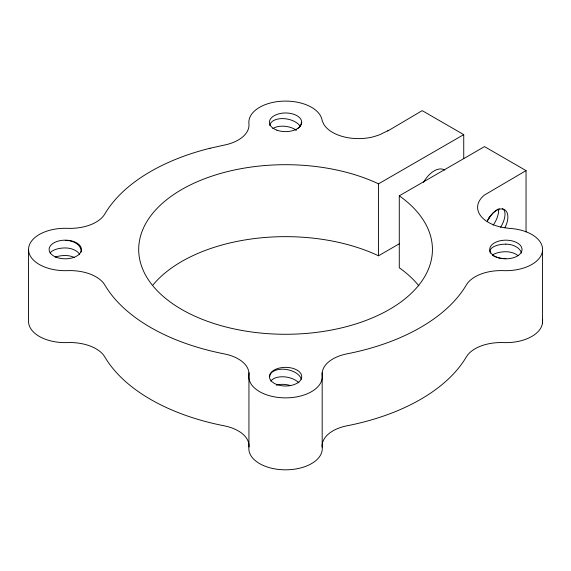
<?xml version="1.0" encoding="UTF-8"?>
<svg xmlns="http://www.w3.org/2000/svg" width="571" height="571" viewBox="0 0 571 571"><rect width="100%" height="100%" fill="white"/><g stroke="black" fill="none" stroke-linecap="round" stroke-linejoin="round"><path stroke-width="0.86" d="M387.745 130.995L422.197 110.646L463.738 134.628L463.738 158.617M526.048 231.897L526.048 170.608L484.508 146.619L399.279 195.824A146.868 84.793 0 0 1 318.818 332.079A146.868 84.793 0 0 1 142.514 230.284A146.868 84.793 0 0 1 378.509 183.833L463.738 134.628M153.049 284.879A146.868 84.793 0 0 1 378.509 255.787L399.243 243.817M526.048 170.608L484.351 195.111A36.744 21.213 0 0 0 502.794 227.486L509.182 228.379A36.73 21.206 0 0 1 542.464 251.233L542.45 323.222M388.701 130.274L379.758 134.72L373.819 136.69A36.744 21.213 0 0 1 323.671 124.071L322.13 120.381A36.715 21.198 0 0 0 282.609 101.167A36.715 21.198 0 0 0 248.942 123.8A36.858 21.277 0 0 1 223.604 145.227L210.099 148.239M399.279 195.824L399.279 267.778A146.868 84.793 0 0 1 418.821 285.793M378.509 183.833L378.509 255.787M322.18 372.834L322.187 447.129A36.722 21.198 0 0 1 285.486 469.826A36.722 21.198 0 0 1 248.942 447.036A36.708 21.191 0 0 0 227.258 426.508L223.504 425.68A190.928 110.232 0 0 1 105.085 357.403L103.651 355.212A36.858 21.277 0 0 0 67.863 342.579A36.722 21.198 0 0 1 28.55 321.373L28.55 249.42A36.722 21.198 0 0 1 68.02 228.343A36.708 21.191 0 0 0 105.007 213.654A190.935 110.239 0 0 1 210.092 148.232M248.949 372.763L248.942 447.036M322.187 447.129A36.858 21.277 0 0 1 347.853 425.638A190.928 110.232 0 0 0 466.122 357.268L467.556 355.098A36.708 21.191 0 0 1 503.115 342.579A36.73 21.206 0 0 0 542.4 319.275M542.464 251.233A36.73 21.206 0 0 1 503.115 270.625A36.708 21.191 0 0 0 467.556 283.152L466.122 285.322A190.928 110.232 0 0 1 347.853 353.685A36.858 21.277 0 0 0 322.187 375.176A36.722 21.198 0 0 1 285.486 397.873A36.722 21.198 0 0 1 248.942 375.09A36.708 21.191 0 0 0 227.258 354.562L223.504 353.735A190.928 110.232 0 0 1 105.085 285.45L103.651 283.259A36.858 21.277 0 0 0 67.863 270.633A36.722 21.198 0 0 1 28.55 249.441M487.241 221.548A16.131 8.572 -63.7 0 1 488.526 218.786L489.04 217.915A16.152 9.329 -60 0 1 504.664 209.75A16.152 9.329 -60 0 1 504.9 227.672M423.546 182.32A20.563 11.87 -60 0 1 444.745 170.079M489.761 216.359A15.974 7.287 -60 0 1 488.383 219.007A15.974 10.97 -60 0 1 487.306 220.691M502.409 208.743A15.974 7.287 -60 0 1 501.167 226.387A15.974 10.97 -60 0 1 500.639 227.237M488.548 219.1A15.974 7.287 -60 0 1 494.429 211.698M495.071 211.149A15.974 7.287 -60 0 1 495.707 210.649M496.342 210.199A15.974 7.287 -60 0 1 496.97 209.8M497.591 209.45A15.974 7.287 -60 0 1 498.197 209.15M498.79 208.9A15.974 7.287 -60 0 1 499.375 208.715M498.569 209.364A15.974 7.287 -60 0 1 494.779 222.697A15.974 10.97 -60 0 1 493.108 225.181M269.762 376.682A15.974 9.129 10.2 0 1 284.579 369.273A15.974 9.129 10.2 0 1 301.245 379.294M270.875 381.007A15.974 9.129 10.2 0 1 284.08 376.81A15.974 9.129 10.2 0 1 298.904 382.82M276.278 385.168A15.974 9.129 10.2 0 1 290.453 385.553M505.863 258.62A15.974 7.237 0 0 1 495.721 256.957M494.971 256.657A15.974 7.237 0 0 1 494.265 256.336M493.601 255.994A15.974 7.237 0 0 1 492.423 255.258M490.439 253.181A15.974 7.237 0 0 1 490.218 252.739M490.061 252.289A15.974 7.237 0 0 1 505.863 244.145M505.863 244.152A15.974 11.013 0 0 1 521.509 253.103M518.125 255.722A15.974 11.013 0 0 0 505.863 251.725A15.974 7.237 0 0 0 492.423 255.08M269.79 125.52A15.974 9.129 10.2 0 1 283.102 118.604A15.974 9.129 10.2 0 1 300.253 126.355M272.781 128.625A15.974 9.129 10.2 0 1 296.385 130.152M301.374 122.301A15.974 9.129 -10.2 0 1 297.741 128.596M296.385 129.596A15.974 9.129 -10.2 0 1 295.635 130.067M79.676 254.266A15.974 11.013 0 0 0 65.265 247.942A15.974 7.237 0 0 0 50.12 252.932M65.265 240.362A15.974 11.013 0 0 1 81.161 252.075M74.615 257.621A15.974 11.013 0 0 0 65.265 255.515A15.974 7.237 0 0 0 55.123 257.171M497.213 257.364A16.152 9.329 0 0 0 522.008 249.877A16.152 9.329 0 0 0 498.376 241.226A16.152 9.329 0 0 0 497.213 257.364M56.615 257.364A16.152 9.329 0 0 0 81.41 249.877A16.152 9.329 0 0 0 57.778 241.226A16.152 9.329 0 0 0 56.615 257.364M276.914 384.554A16.152 9.329 0 0 0 301.709 377.067A16.152 9.329 0 0 0 278.077 368.409A16.152 9.329 0 0 0 276.914 384.554M276.914 130.174A16.152 9.329 0 0 0 301.709 122.686A16.152 9.329 0 0 0 278.077 114.036A16.152 9.329 0 0 0 276.914 130.174"/></g></svg>
